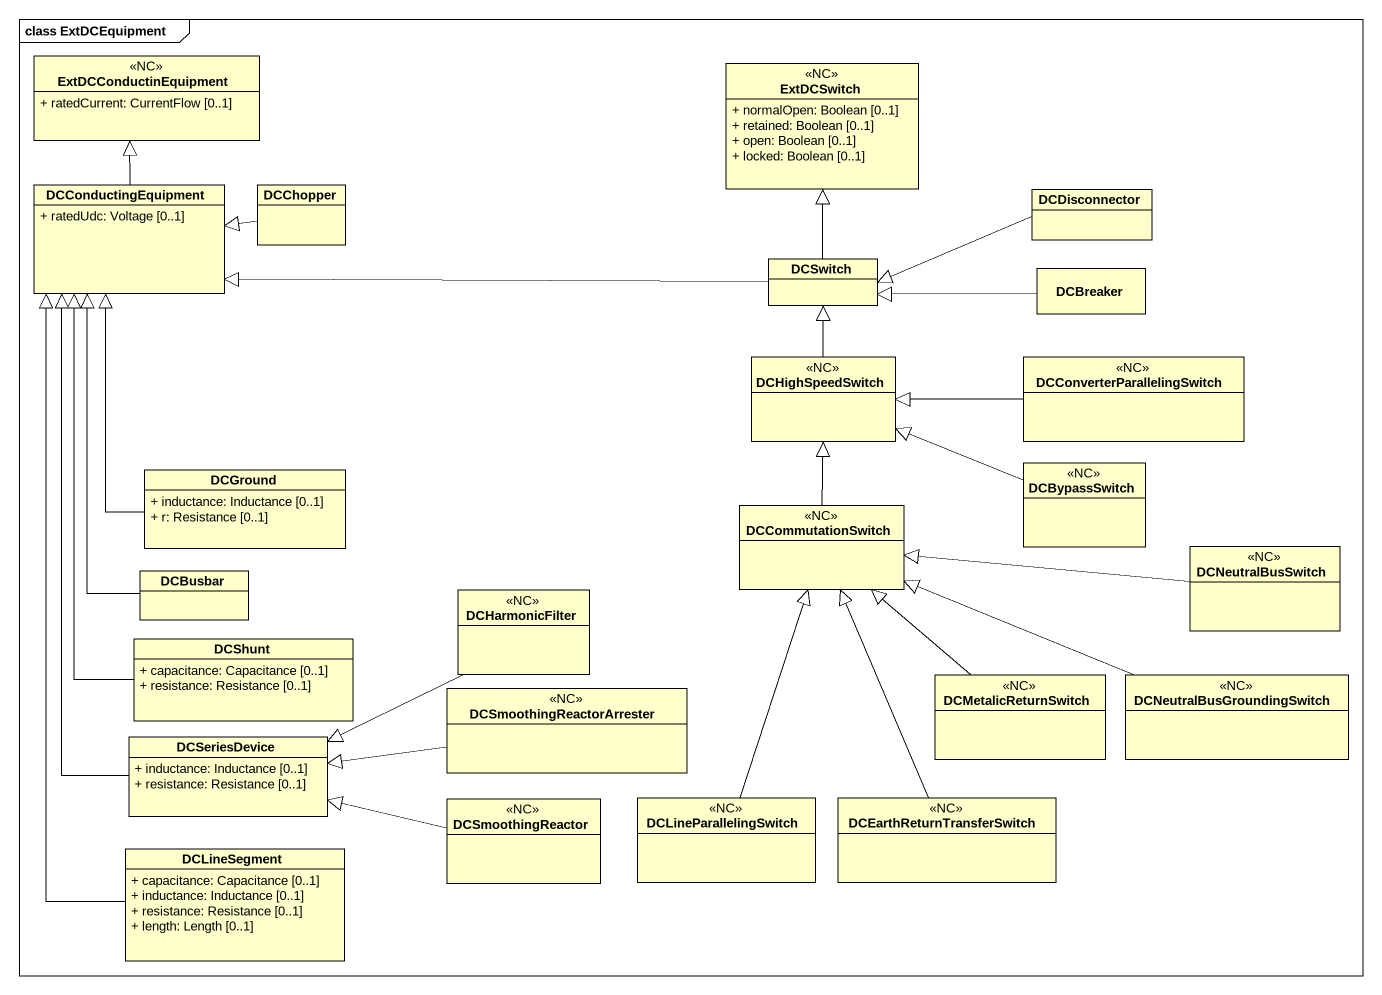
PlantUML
@startuml
mainframe class ExtDCEquipment
hide circle
hide empty members
skinparam classAttributeIconSize 0
class ExtDCConductinEquipment <<NC>> {
  + ratedCurrent: CurrentFlow [0..1]
}
class ExtDCSwitch <<NC>> {
  + normalOpen: Boolean [0..1]
  + retained: Boolean [0..1]
  + open: Boolean [0..1]
  + locked: Boolean [0..1]
}
class DCConductingEquipment {
  + ratedUdc: Voltage [0..1]
}
class DCChopper
class DCDisconnector
class DCSwitch
class DCBreaker
class DCHighSpeedSwitch <<NC>>
class DCConverterParallelingSwitch <<NC>>
class DCGround {
  + inductance: Inductance [0..1]
  + r: Resistance [0..1]
}
class DCBypassSwitch <<NC>>
class DCCommutationSwitch <<NC>>
class DCNeutralBusSwitch <<NC>>
class DCBusbar
class DCHarmonicFilter <<NC>>
class DCShunt {
  + capacitance: Capacitance [0..1]
  + resistance: Resistance [0..1]
}
class DCSmoothingReactorArrester <<NC>>
class DCMetalicReturnSwitch <<NC>>
class DCNeutralBusGroundingSwitch <<NC>>
class DCSeriesDevice {
  + inductance: Inductance [0..1]
  + resistance: Resistance [0..1]
}
class DCSmoothingReactor <<NC>>
class DCLineParallelingSwitch <<NC>>
class DCEarthReturnTransferSwitch <<NC>>
class DCLineSegment {
  + capacitance: Capacitance [0..1]
  + inductance: Inductance [0..1]
  + resistance: Resistance [0..1]
  + length: Length [0..1]
}
DCConductingEquipment -up-|> ExtDCConductinEquipment
DCChopper -left-|> DCConductingEquipment
DCDisconnector -left-|> DCSwitch
DCSwitch -up-|> ExtDCSwitch
DCSwitch -left-|> DCConductingEquipment
DCBreaker -left-|> DCSwitch
DCHighSpeedSwitch -up-|> DCSwitch
DCConverterParallelingSwitch -left-|> DCHighSpeedSwitch
DCGround -up-|> DCConductingEquipment
DCBypassSwitch -left-|> DCHighSpeedSwitch
DCCommutationSwitch -up-|> DCHighSpeedSwitch
DCNeutralBusSwitch -left-|> DCCommutationSwitch
DCBusbar -up-|> DCConductingEquipment
DCHarmonicFilter -left-|> DCSeriesDevice
DCShunt -up-|> DCConductingEquipment
DCSmoothingReactorArrester -left-|> DCSeriesDevice
DCMetalicReturnSwitch -up-|> DCCommutationSwitch
DCNeutralBusGroundingSwitch -left-|> DCCommutationSwitch
DCSeriesDevice -up-|> DCConductingEquipment
DCSmoothingReactor -left-|> DCSeriesDevice
DCLineParallelingSwitch -up-|> DCCommutationSwitch
DCEarthReturnTransferSwitch -up-|> DCCommutationSwitch
DCLineSegment -up-|> DCConductingEquipment
@enduml
